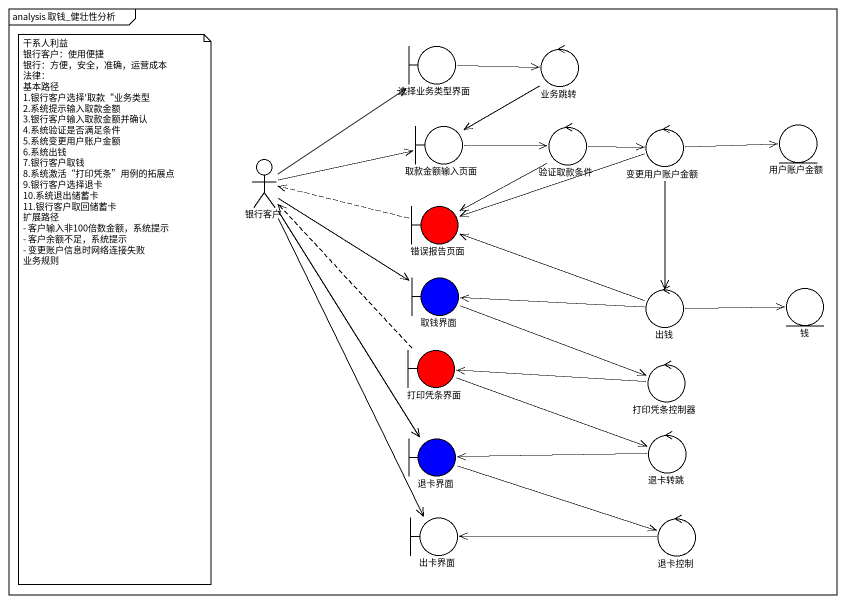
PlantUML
@startuml
mainframe analysis 取钱_健壮性分析
boundary 选择业务类型界面
control 业务跳转
boundary 取款金额输入页面
control 验证取款条件
control 变更用户账户金额
entity 用户账户金额
actor 银行客户
boundary 错误报告页面 #FF0000
boundary 取钱界面 #0000FF
control 出钱
entity 钱
boundary 打印凭条界面 #FF0000
control 打印凭条控制器
boundary 退卡界面 #0000FF
control 退卡转跳
boundary 出卡界面
control 退卡控制
选择业务类型界面 -right-> 业务跳转
业务跳转 --> 取款金额输入页面
取款金额输入页面 -right-> 验证取款条件
验证取款条件 -right-> 变更用户账户金额
验证取款条件 --> 错误报告页面
变更用户账户金额 -right-> 用户账户金额
变更用户账户金额 -left-> 错误报告页面
变更用户账户金额 --> 出钱
银行客户 -up-> 选择业务类型界面
银行客户 -right-> 取款金额输入页面
银行客户 --> 取钱界面
银行客户 --> 退卡界面
银行客户 --> 出卡界面
错误报告页面 .left.> 银行客户
取钱界面 -right-> 打印凭条控制器
出钱 -left-> 错误报告页面
出钱 -left-> 取钱界面
出钱 -right-> 钱
打印凭条界面 .up.> 银行客户
打印凭条界面 -right-> 退卡转跳
打印凭条控制器 -left-> 打印凭条界面
退卡界面 -right-> 退卡控制
退卡转跳 -left-> 退卡界面
退卡控制 -left-> 出卡界面
note as N1
  干系人利益
  银行客户：使用便捷
  银行：方便，安全，准确，运营成本
  法律：
  基本路径
  1.银行客户选择'取款“业务类型
  2.系统提示输入取款金额
  3.银行客户输入取款金额并确认
  4.系统验证是否满足条件
  5.系统变更用户账户金额
  6.系统出钱
  7.银行客户取钱
  8.系统激活“打印凭条”用例的拓展点
  9.银行客户选择退卡
  10.系统退出储蓄卡
  11.银行客户取回储蓄卡
  扩展路径
  - 客户输入非100倍数金额，系统提示
  - 客户余额不足，系统提示
  - 变更账户信息时网络连接失败
  业务规则
end note
@enduml
